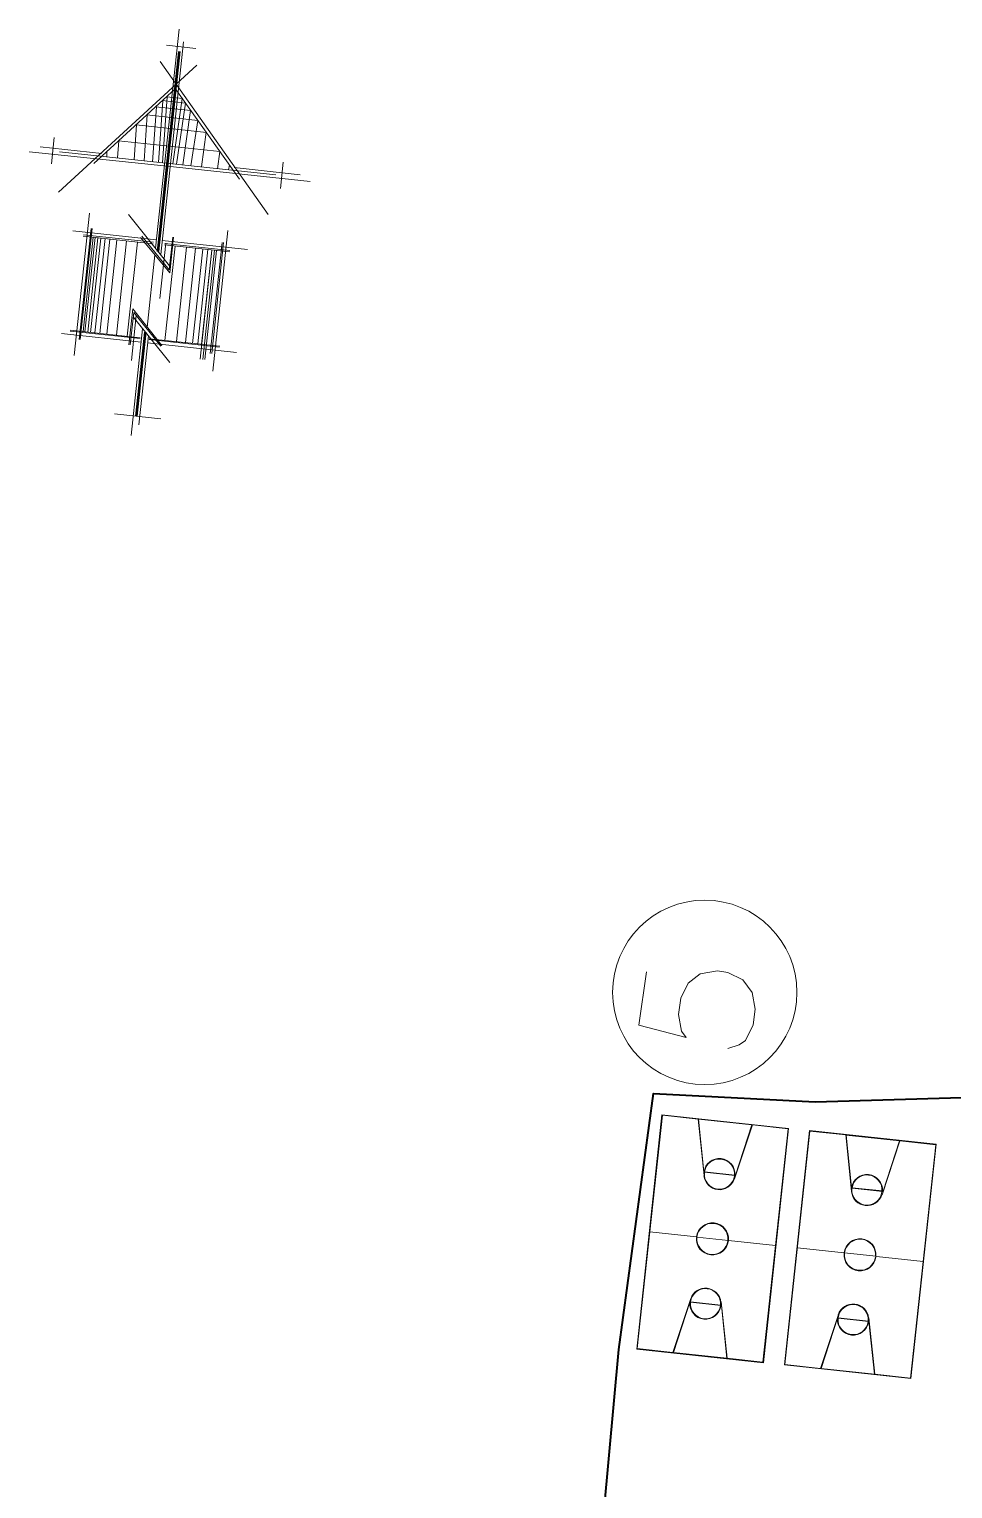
# Model space of a CAD drawing. Header units: metres. Extents: x -977055 to 805873, y -1033982 to 242021.
# Drawn here: x 2357.8 to 2460.4, y 1012.5 to 1174.5 of the extents above; entities that cross this region are included whole.
import ezdxf

# ---------------------------------------------------------------- set-up
doc = ezdxf.new("R2010")
doc.units = ezdxf.units.M
for name, color, linetype in [('PDF_0. formato', 7, 'Continuous'), ('PDF_canchas', 7, 'Continuous'), ('PDF_Especificaciones', 7, 'Continuous'), ('PDF_Poligono Ceres', 7, 'Continuous')]:
    doc.layers.add(name, color=color, linetype=linetype)

# ---------------------------------------------------------------- blocks, each defined once
blk = doc.blocks.new('CALLE')
at = {"layer": 'PDF_0. formato', "lineweight": 9}
for points in [[(76.83984, 63.800352), (76.882176, 51.522912), (76.882176, 38.822112)], [(77.390208, 57.407616), (77.390208, 62.86896)], [(86.026752, 49.871808), (73.579968, 60.836832)], [(78.3216, 61.725888), (75.99312, 61.725888)], [(61.17552, 59.228064), (61.17552, 52.157952)], [(70.320096, 59.228064), (70.320096, 51.776928)], [(59.355072, 57.915648), (72.013536, 57.915648)], [(61.556544, 57.36528), (69.939072, 57.36528)], [(61.556544, 57.195936), (69.939072, 57.195936)], [(61.556544, 56.94192), (69.939072, 56.94192)], [(77.559552, 56.984256), (77.136192, 56.94192)], [(61.556544, 56.687904), (69.939072, 56.687904)], [(61.556544, 56.30688), (69.939072, 56.30688)], [(61.556544, 55.88352), (69.939072, 55.88352)], [(77.136192, 47.077632), (78.660288, 47.035296), (78.660288, 56.052864)], [(78.660288, 56.010528), (77.136192, 55.968192)], [(61.556544, 55.24848), (69.939072, 55.24848)], [(61.556544, 54.40176), (69.939072, 54.40176)], [(68.16096, 50.37984), (72.267552, 54.486432)], [(80.22672, 54.61344), (77.136192, 54.486432)], [(80.22672, 48.390048), (80.22672, 54.655776)], [(54.61344, 49.702464), (54.61344, 53.809056)], [(59.651424, 49.448448), (63.334656, 53.089344)], [(61.556544, 53.428032), (69.939072, 53.428032)], [(86.026752, 53.13168), (73.579968, 42.208992)], [(81.200448, 53.809056), (81.200448, 49.279104), (77.136192, 49.448448)], [(81.200448, 53.76672), (77.136192, 53.597376)], [(82.004832, 53.089344), (82.004832, 49.998816), (77.136192, 50.16816)], [(82.004832, 53.047008), (77.136192, 52.877664)], [(52.877664, 52.157952), (62.360928, 52.157952)], [(59.48208, 52.835328), (63.461664, 52.835328)], [(61.17552, 51.607584), (61.17552, 43.690752)], [(68.965344, 51.776928), (62.530272, 51.776928)], [(69.558048, 51.776928), (89.032608, 51.776928)], [(82.597536, 52.581312), (82.597536, 50.506848), (77.136192, 50.718528)], [(82.597536, 52.538976), (77.136192, 52.327296)], [(82.97856, 52.200288), (77.136192, 51.988608)], [(82.97856, 50.8032), (82.97856, 52.242624)], [(87.508512, 50.125824), (87.508512, 52.750656)], [(53.893728, 51.565248), (61.81056, 51.565248)], [(65.19744, 50.930208), (70.108416, 50.930208)], [(69.050016, 51.268896), (87.974208, 51.268896)], [(70.320096, 51.268896), (70.320096, 43.690752)], [(82.97856, 50.845536), (77.136192, 51.057216)], [(61.556544, 50.083488), (69.939072, 50.083488)], [(61.556544, 49.067424), (69.939072, 49.067424)], [(61.556544, 48.26304), (69.939072, 48.26304)], [(80.22672, 48.432384), (77.136192, 48.517056)], [(61.556544, 46.823616), (69.939072, 46.823616), (60.244128, 46.823616)], [(60.244128, 46.5696), (69.939072, 46.5696)], [(61.556544, 47.628), (69.939072, 47.628)], [(61.556544, 47.162304), (69.939072, 47.162304)], [(59.312736, 45.595872), (71.801856, 45.595872)], [(60.244128, 46.400256), (69.939072, 46.400256)], [(77.559552, 46.061568), (77.136192, 46.103904)], [(77.390208, 45.638208), (77.390208, 39.753504)], [(78.3216, 41.362272), (75.99312, 41.362272)]]:
    blk.add_lwpolyline(points, dxfattribs=at)
at = {"layer": 'PDF_0. formato', "lineweight": 20}
for points in [[(77.136192, 61.133184), (77.136192, 41.91264)], [(61.471872, 58.508352), (61.471872, 52.28496)], [(61.556544, 58.508352), (61.556544, 52.28496)], [(69.939072, 58.254336), (69.939072, 52.030944)], [(70.06608, 58.254336), (70.06608, 52.030944)], [(60.836832, 57.619296), (70.70112, 57.619296)], [(60.836832, 57.534624), (70.70112, 57.534624)], [(83.782944, 51.522912), (76.41648, 58.00032)], [(60.836832, 53.216352), (64.012032, 53.216352), (61.090848, 50.295168)], [(60.836832, 53.089344), (63.71568, 53.089344), (61.006176, 50.37984)], [(70.362432, 53.216352), (67.52592, 50.295168), (70.70112, 50.295168)], [(70.48944, 53.089344), (67.779936, 50.37984), (70.70112, 50.37984)], [(61.471872, 51.480576), (61.471872, 45.214848)], [(61.556544, 51.480576), (61.556544, 45.214848)], [(69.939072, 51.01488), (69.939072, 45.214848)], [(70.06608, 51.01488), (70.06608, 45.214848)], [(83.782944, 51.565248), (76.41648, 45.045504)], [(60.836832, 45.976896), (70.70112, 45.976896)], [(60.836832, 45.849888), (70.70112, 45.849888)]]:
    blk.add_lwpolyline(points, dxfattribs=at)
at = {"layer": 'PDF_0. formato', "lineweight": 50}
for points in [[(54.61344, 51.8616), (62.106912, 51.8616)], [(69.304032, 51.522912), (87.085152, 51.522912)]]:
    blk.add_lwpolyline(points, dxfattribs=at)
at = {"layer": 'PDF_canchas', "lineweight": 20}
for points in [[(-22.607424, -0.931392), (-22.607424, -12.192768), (-1.778112, -12.192768), (-1.778112, -0.931392)], [(-12.192768, -5.122656), (-12.192768, -0.973728)], [(-12.192768, -12.150432), (-12.192768, -7.959168), (-12.192768, -5.164992), (-12.192768, -7.959168)], [(-22.607424, -14.055552), (-22.607424, -25.316928), (-1.778112, -25.316928), (-1.778112, -14.055552)], [(-12.192768, -18.246816), (-12.192768, -14.097888)], [(-12.192768, -21.083328), (-12.192768, -18.289152)], [(-12.192768, -25.274592), (-12.192768, -21.125664)]]:
    blk.add_lwpolyline(points, close=True, dxfattribs=at)
for points in [[(-6.731424, -5.207328), (-1.820448, -4.148928), (-1.820448, -0.973728), (-22.565088, -0.973728), (-22.565088, -4.148928), (-17.654112, -5.207328)], [(-17.9928, -5.164992), (-22.565088, -4.191264), (-22.565088, -8.932896), (-17.9928, -7.959168)], [(-6.392736, -7.959168), (-1.820448, -8.932896), (-1.820448, -4.191264), (-6.392736, -5.164992)], [(-6.392736, -5.207328), (-6.392736, -7.916832)], [(-17.654112, -7.916832), (-22.565088, -8.975232), (-22.565088, -12.150432), (-1.820448, -12.150432), (-1.820448, -8.975232), (-6.731424, -7.916832)], [(-6.731424, -18.331488), (-1.820448, -17.273088), (-1.820448, -14.097888), (-22.565088, -14.097888), (-22.565088, -17.273088), (-17.654112, -18.331488)], [(-17.9928, -18.289152), (-22.565088, -17.315424), (-22.565088, -22.057056), (-17.9928, -21.083328)], [(-6.392736, -21.083328), (-1.820448, -22.057056), (-1.820448, -17.315424), (-6.392736, -18.289152)], [(-6.392736, -18.331488), (-6.392736, -21.040992)], [(-17.654112, -21.040992), (-22.565088, -22.099392), (-22.565088, -25.274592), (-1.820448, -25.274592), (-1.820448, -22.099392), (-6.731424, -21.040992)]]:
    blk.add_lwpolyline(points, dxfattribs=at)
for points in [[(-17.991449, -7.874349, -0.9852488882), (-17.9928, -5.207328), (-17.9928, -7.916832)], [(-17.951815, -7.874349, 0.9852488882), (-17.950464, -5.207328), (-17.950464, -7.916832)], [(-6.436423, -7.874349, 0.9852488882), (-6.435072, -5.207328), (-6.435072, -7.916832)], [(-17.991449, -20.998509, -0.9852488882), (-17.9928, -18.331488), (-17.9928, -21.040992)], [(-17.951815, -20.998509, 0.9852488882), (-17.950464, -18.331488), (-17.950464, -21.040992)], [(-6.436423, -20.998509, 0.9852488881), (-6.435072, -18.331488), (-6.435072, -21.040992)]]:
    blk.add_lwpolyline(points, format="xyb", dxfattribs=at)
for centre, radius, start, end in [((-12.213936, -6.540912), 1.418256, 90.80746818, 269.19253182), ((-12.213936, -6.540912), 1.418256, 270.80746818, 89.19253182), ((-17.971632, -6.540912), 1.37592, 91.62598761, 268.37401239), ((-17.971632, -6.540912), 1.37592, 282.16186067, 77.83813933), ((-12.213936, -6.540912), 1.37592, 90.82944452, 269.17055548), ((-12.213936, -6.540912), 1.37592, 270.82944453, 89.17055547), ((-6.45624, -6.540912), 1.37592, 102.16186067, 257.83813933), ((-6.45624, -6.540912), 1.333584, 90.85144074, 269.14855925), ((-6.45624, -6.540912), 1.37592, 271.62598761, 88.37401239), ((-17.971632, -19.665072), 1.37592, 91.62598761, 268.37401239), ((-17.971632, -19.665072), 1.37592, 282.16186067, 77.83813933), ((-12.213936, -19.665072), 1.418256, 90.80746818, 269.19253182), ((-12.213936, -19.665072), 1.37592, 90.82944453, 269.17055547), ((-12.213936, -19.665072), 1.37592, 270.82944452, 89.17055548), ((-12.213936, -19.665072), 1.418256, 270.80746818, 89.19253182), ((-6.45624, -19.665072), 1.37592, 102.16186067, 257.83813933), ((-6.45624, -19.665072), 1.333584, 90.85144075, 269.14855925), ((-6.45624, -19.665072), 1.37592, 271.62598761, 88.37401239)]:
    blk.add_arc(centre, radius, start, end, dxfattribs=at)
at = {"layer": 'PDF_Especificaciones', "lineweight": 20}
blk.add_lwpolyline([(10.626336, 1.778112), (5.884704, 1.947456), (5.249664, -2.32848), (5.757696, -1.862784), (7.19712, -1.439424), (8.636544, -1.48176), (10.033632, -1.989792), (10.965024, -2.96352), (11.388384, -4.44528), (11.346048, -5.376672), (10.838016, -6.77376), (9.821952, -7.705152), (8.382528, -8.128512), (6.98544, -8.086176), (5.546016, -7.578144), (5.08032, -7.070112), (4.65696, -6.096384)], dxfattribs=at)
blk.add_circle((9.377424, -3.535056), 8.14968, dxfattribs=at)
at = {"layer": 'PDF_Poligono Ceres', "lineweight": 40}
blk.add_lwpolyline([(-194.914944, 12.616128), (-163.035936, 9.440928), (-131.156928, 6.98544), (-107.364096, 4.064256), (-99.320256, 3.513888), (-82.470528, 2.75184), (-67.441248, 1.0584), (-46.738944, 0.254016), (-22.819104, 0.63504), (0, 0), (0.804384, -14.267232), (2.582496, -27.137376), (2.709504, -32.260032), (6.265728, -47.882016), (10.16064, -63.334656), (13.54752, -78.236928), (16.595712, -94.028256)], dxfattribs=at)

msp = doc.modelspace()

# ---------------------------------------------------------------- block references
at = {"xscale": 1.255773352820658, "yscale": 1.255773352820658, "zscale": 1.255773352820658, "rotation": 83.85573648860341}
msp.add_blockref('CALLE', (2427.15058, 1056.36283, 1015.371), dxfattribs=at)

doc.saveas('drawing.dxf')
